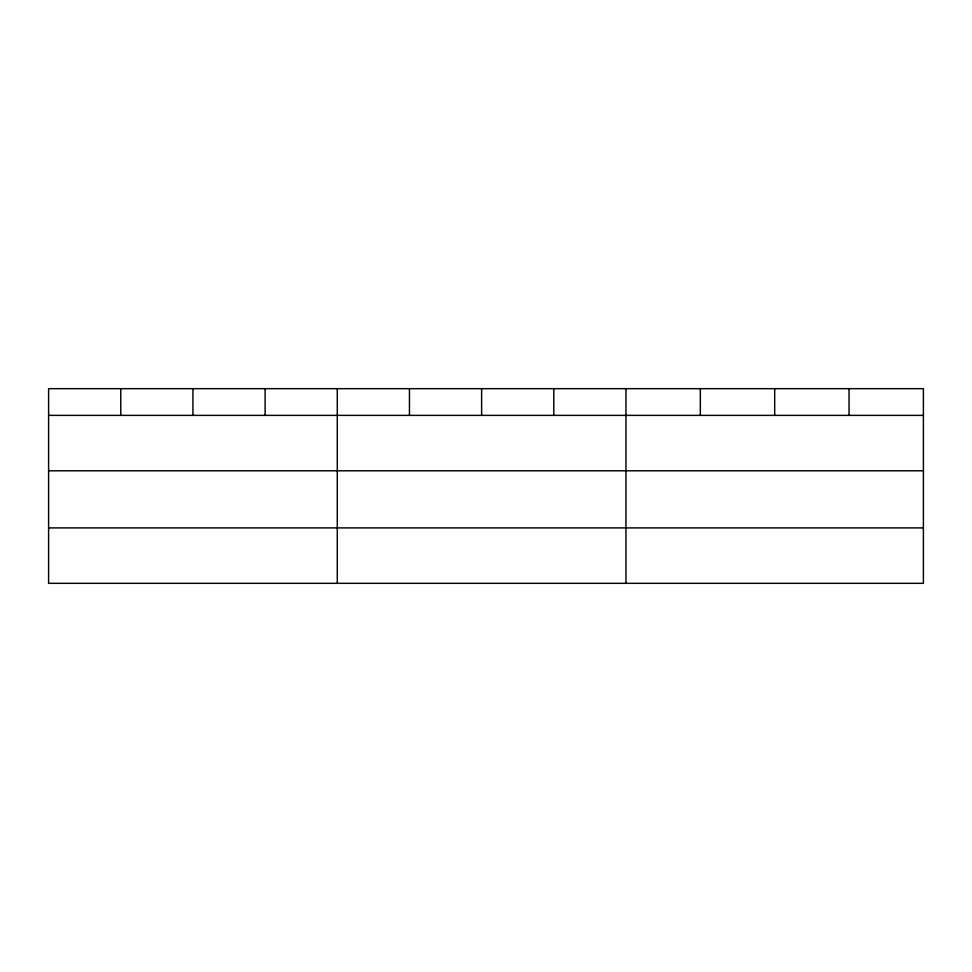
<?xml version="1.0" encoding="UTF-8"?>
<svg xmlns="http://www.w3.org/2000/svg" width="972" height="972" viewBox="0 0 972 972"><rect width="100%" height="100%" fill="white"/><g stroke="black" fill="none" stroke-linecap="round" stroke-linejoin="round"><path stroke-width="1.46" d="M923.4 470.8L923.4 388.666L48.6 388.666L48.6 583.334L923.4 583.334L923.4 470.8L48.6 470.8M48.6 415.372L923.4 415.372M48.6 527.905L923.4 527.905M849.042 388.666L849.042 415.372M774.684 388.666L774.684 415.372M700.326 388.666L700.326 415.372M625.968 388.666L625.968 583.334M553.797 388.666L553.797 415.372M481.626 388.666L481.626 415.372M409.455 388.666L409.455 415.372M337.284 388.666L337.284 583.334M265.113 388.666L265.113 415.372M192.942 388.666L192.942 415.372M120.771 388.666L120.771 415.372"/></g></svg>
